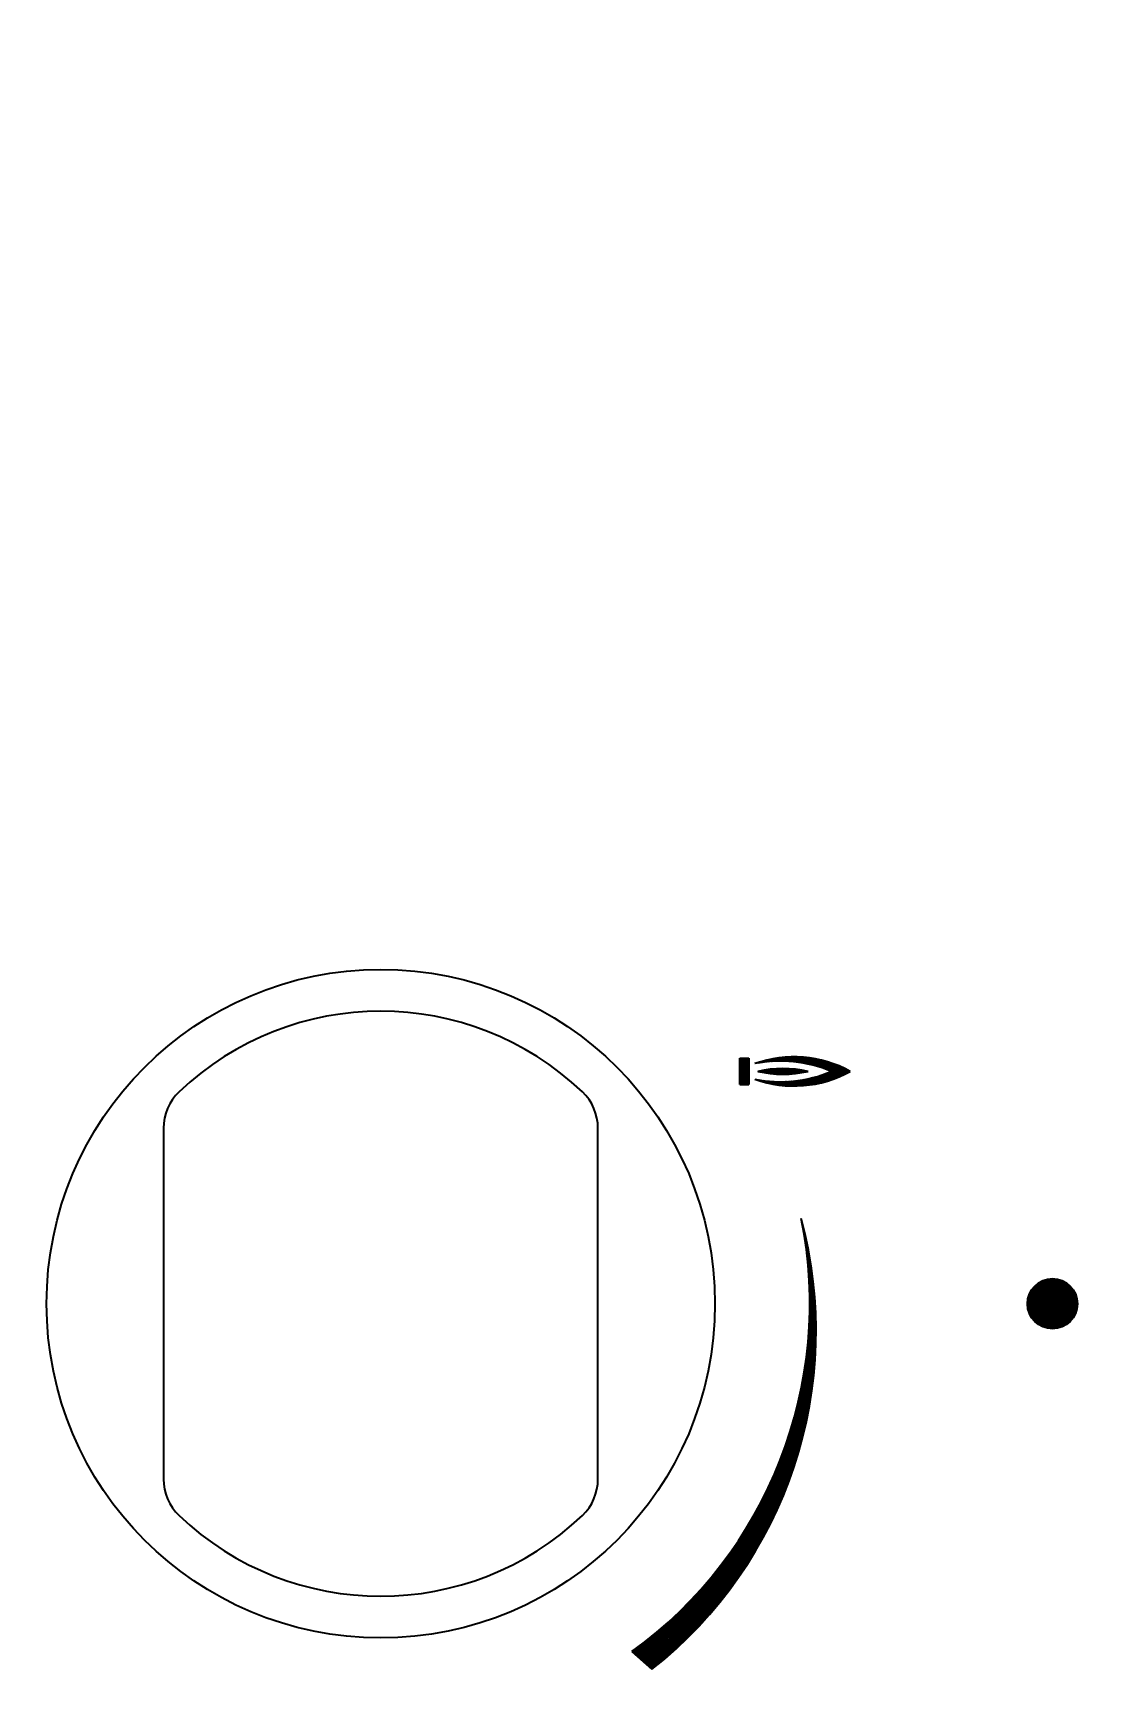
# Model space of a CAD drawing. Header units: millimetres. Extents: x 45003 to 46969, y 6653 to 6979.
# Drawn here: x 45029.2025 to 45029.267, y 6868.4397 to 6868.5387 of the extents above; entities that cross this region are included whole.
import ezdxf

# ---------------------------------------------------------------- set-up
doc = ezdxf.new("R2010")
doc.units = ezdxf.units.MM
doc.layers.add('ARQ-EQ-COZ', color=1, linetype='Continuous')
doc.layers.add('ARQ-PENA-02', color=2, linetype='Continuous')
doc.styles.add('Romans_Anot', font='romans.shx')
doc.dimstyles.new('Escala 1-50', dxfattribs={"dimscale": 0.5, "dimtxt": 0.2, "dimasz": 0.15, "dimexe": 0.1, "dimexo": 0.2, "dimgap": 0.15, "dimtad": 1, "dimzin": 4, "dimdsep": 46, "dimtxsty": 'Romans_Anot', "dimblk": 'OBLIQUE', "dimcen": 0.25, "dimclrd": 256, "dimclre": 256, "dimclrt": 2, "dimadec": 0, "dimazin": 0, "dimtfac": 1, "dimtix": 1, "dimtmove": 2, "dimatfit": 3, "dimfxl": 0, "dimlwd": -1, "dimlwe": -1, "dimarcsym": 0})

# ---------------------------------------------------------------- blocks, each defined once
blk = doc.blocks.new('_Oblique')
at = {"color": 0, "linetype": 'ByBlock', "lineweight": -2}
blk.add_line((-0.5, -0.5), (0.5, 0.5), dxfattribs=at)
blk = doc.blocks.new('*D199')
at = {"layer": 'ARQ-PENA-02', "transparency": 16777216}
for p, q in [((45029.47648282001, 6869.632734449303), (45028.87784779495, 6869.632734449303)), ((45028.92784779496, 6869.632734449303), (45028.92784779496, 6867.369310204269)), ((45029.47648282001, 6867.369310204269), (45028.87784779495, 6867.369310204269))]:
    blk.add_line(p, q, dxfattribs=at)
at = {"layer": 'Defpoints', "color": 0, "transparency": 16777216}
for p in [(45029.57648282001, 6869.632734449303), (45028.92784779496, 6867.369310204269), (45029.57648282001, 6867.369310204269)]:
    blk.add_point(p, dxfattribs=at)
at = {"layer": 'ARQ-PENA-02', "transparency": 16777216, "xscale": 0.075, "yscale": 0.075, "zscale": 0.075}
for p, rotation in [((45028.92784779496, 6869.632734449303), 90), ((45028.92784779496, 6867.369310204269), 270)]:
    blk.add_blockref('_Oblique', p, dxfattribs=dict(at, rotation=rotation))
at = {"layer": 'ARQ-PENA-02', "color": 2, "transparency": 16777216, "insert": (45028.79332398543, 6868.501022326794), "char_height": 0.1, "attachment_point": 5, "rotation": 90, "style": 'Romans_Anot'}
blk.add_mtext('2,55', dxfattribs=at)

msp = doc.modelspace()

# ---------------------------------------------------------------- linework, layer by layer
at = {"layer": 'ARQ-EQ-COZ'}
for p, q in [((45029.24484430767, 6868.475751852401), (45029.24484430767, 6868.477326852403)), ((45029.24484430767, 6868.477326852403), (45029.24536930767, 6868.477326852403)), ((45029.24486930767, 6868.477326852403), (45029.24486930767, 6868.475751852401)), ((45029.24489430767, 6868.477326852403), (45029.24489430767, 6868.475751852401)), ((45029.24491930768, 6868.477326852403), (45029.24491930768, 6868.475751852401)), ((45029.24494430768, 6868.477326852403), (45029.24494430768, 6868.475751852401)), ((45029.24496930768, 6868.477326852403), (45029.24496930768, 6868.475751852401)), ((45029.24499430768, 6868.477326852403), (45029.24499430768, 6868.475751852401)), ((45029.24501930767, 6868.477326852403), (45029.24501930767, 6868.475751852401)), ((45029.24504430767, 6868.477326852403), (45029.24504430767, 6868.475751852401)), ((45029.24506930768, 6868.477326852403), (45029.24506930768, 6868.475751852401)), ((45029.24509430768, 6868.477326852403), (45029.24509430768, 6868.475751852401)), ((45029.24511930768, 6868.477326852403), (45029.24511930768, 6868.475751852401)), ((45029.24514430767, 6868.477326852403), (45029.24514430767, 6868.475751852401)), ((45029.24516930767, 6868.477326852403), (45029.24516930767, 6868.475751852401)), ((45029.24519430767, 6868.477326852403), (45029.24519430767, 6868.475751852401)), ((45029.24521930768, 6868.477326852403), (45029.24521930768, 6868.475751852401)), ((45029.24524430768, 6868.477326852403), (45029.24524430768, 6868.475751852401)), ((45029.24526930768, 6868.477326852403), (45029.24526930768, 6868.475751852401)), ((45029.24529430768, 6868.477326852403), (45029.24529430768, 6868.475751852401)), ((45029.24531930767, 6868.477326852403), (45029.24531930767, 6868.475751852401)), ((45029.24534430767, 6868.477326852403), (45029.24534430767, 6868.475751852401)), ((45029.24536930767, 6868.477326852403), (45029.24536930767, 6868.475751852401)), ((45029.24583212166, 6868.477021682217), (45029.24585473734, 6868.477044297902)), ((45029.2458842063, 6868.477031340447), (45029.24591867955, 6868.477065813694)), ((45029.24593398814, 6868.47703869588), (45029.24598160016, 6868.477086307898)), ((45029.24597506703, 6868.476539352402), (45029.24599321677, 6868.47655750214)), ((45029.24603842818, 6868.477104245047), (45029.24598280043, 6868.477048617296)), ((45029.24600656864, 6868.476539352402), (45029.24603330952, 6868.476566093285)), ((45029.24602940124, 6868.477056327242), (45029.24609448473, 6868.47712141072)), ((45029.24603807025, 6868.476539352402), (45029.24607307991, 6868.476574362062)), ((45029.24606957185, 6868.476539352402), (45029.24611253676, 6868.476582317303)), ((45029.24614980604, 6868.477137841163), (45029.24607565665, 6868.477063691777)), ((45029.24610107346, 6868.476539352402), (45029.24615168847, 6868.476589967405)), ((45029.24620442551, 6868.477153569754), (45029.24612157518, 6868.477070719436)), ((45029.24613257507, 6868.476539352402), (45029.24619054303, 6868.476597320364)), ((45029.24616407668, 6868.476539352402), (45029.24622910809, 6868.476604383813)), ((45029.24616716499, 6868.477077418366), (45029.24625837387, 6868.477168627253)), ((45029.24619557829, 6868.476539352402), (45029.24626739091, 6868.476611165027)), ((45029.24631167961, 6868.477183042119), (45029.24621243387, 6868.477083796376)), ((45029.24622707989, 6868.476539352402), (45029.24630539845, 6868.476617670955)), ((45029.24625738928, 6868.477089860909), (45029.24636436912, 6868.477196840754)), ((45029.24625858149, 6868.476539352402), (45029.24634313733, 6868.476623908234)), ((45029.2462900831, 6868.476539352402), (45029.24638061393, 6868.476629883228)), ((45029.24641646691, 6868.477210047665), (45029.24630203836, 6868.477095619116)), ((45029.24632158471, 6868.476539352402), (45029.24641783432, 6868.476635602015)), ((45029.24646799581, 6868.47722268569), (45029.24634638796, 6868.477101077845)), ((45029.24635308632, 6868.476539352402), (45029.24645480434, 6868.476641070421)), ((45029.24638458792, 6868.476539352402), (45029.24649152956, 6868.476646294027)), ((45029.24639044464, 6868.477106243651), (45029.24651897712, 6868.477234776142)), ((45029.24641608953, 6868.476539352402), (45029.24652801534, 6868.476651278211)), ((45029.24643421471, 6868.477111122843), (45029.24656943078, 6868.477246338919)), ((45029.24644759114, 6868.476539352402), (45029.24656426684, 6868.476656028101)), ((45029.2464777042, 6868.477115721466), (45029.24661937543, 6868.477257392692)), ((45029.24647909275, 6868.476539352402), (45029.246600289, 6868.476660548661)), ((45029.24651059436, 6868.476539352402), (45029.24663608657, 6868.476664844619)), ((45029.24652091895, 6868.477120045342), (45029.24666882856, 6868.477267954952)), ((45029.24654209596, 6868.476539352402), (45029.24667166414, 6868.476668920574)), ((45029.24656386454, 6868.477124100059), (45029.24671780663, 6868.477278042144)), ((45029.24657359757, 6868.476539352402), (45029.24670702608, 6868.476672780906)), ((45029.24660509918, 6868.476539352402), (45029.24674217664, 6868.476676429865)), ((45029.24660654635, 6868.477127891), (45029.24676632509, 6868.477287669734)), ((45029.24663660079, 6868.476539352402), (45029.24677711992, 6868.476679871531)), ((45029.24664896957, 6868.477131423339), (45029.24681439855, 6868.477296852313)), ((45029.24666810239, 6868.476539352402), (45029.24681185983, 6868.476683109849)), ((45029.24669113917, 6868.477134702068), (45029.24686204075, 6868.477305603646)), ((45029.24669960399, 6868.476539352402), (45029.24684640019, 6868.476686148601)), ((45029.2467311056, 6868.476539352402), (45029.24688074466, 6868.476688991464)), ((45029.24673305998, 6868.477137732002), (45029.24690926469, 6868.477313936727)), ((45029.24676260721, 6868.476539352402), (45029.24691489679, 6868.476691641979)), ((45029.24677473661, 6868.47714051777), (45029.24695608272, 6868.477321863868)), ((45029.24679410882, 6868.476539352402), (45029.24694885997, 6868.476694103559)), ((45029.24681617357, 6868.477143063846), (45029.24700250645, 6868.477329396733)), ((45029.24682561043, 6868.476539352402), (45029.24698263753, 6868.476696379507)), ((45029.24685711203, 6868.476539352402), (45029.24701623266, 6868.476698473033)), ((45029.24685737515, 6868.477145374559), (45029.24704854697, 6868.477336546372)), ((45029.24688861364, 6868.476539352402), (45029.24704964846, 6868.476700387221)), ((45029.24689834553, 6868.477147454071), (45029.24709421476, 6868.477343323294)), ((45029.24692011525, 6868.476539352402), (45029.2470828879, 6868.476702125055)), ((45029.24693908875, 6868.477149306414), (45029.24713951981, 6868.477349737473)), ((45029.24695161686, 6868.476539352402), (45029.2471159539, 6868.476703689444)), ((45029.2469796087, 6868.477150935486), (45029.24718447162, 6868.477355798411)), ((45029.24698311846, 6868.476539352402), (45029.24714884924, 6868.47670508319)), ((45029.24701462006, 6868.476539352402), (45029.24718157668, 6868.476706309007)), ((45029.24701990914, 6868.477152345057), (45029.24722907923, 6868.477361515145)), ((45029.24704612167, 6868.476539352402), (45029.24721413881, 6868.476707369536)), ((45029.24705999373, 6868.477153538773), (45029.24727335125, 6868.477366896298)), ((45029.24707762328, 6868.476539352402), (45029.24724653822, 6868.476708267338)), ((45029.24731867418, 6868.477373328361), (45029.24709986599, 6868.477154520161)), ((45029.24710912489, 6868.476539352402), (45029.24727877737, 6868.47670900488)), ((45029.24736190893, 6868.477377672224), (45029.24713952934, 6868.477155292642)), ((45029.2471406265, 6868.476539352402), (45029.24731085868, 6868.476709584585)), ((45029.2471721281, 6868.476539352402), (45029.24734278448, 6868.476710008773)), ((45029.24740484776, 6868.477381720181), (45029.2471789871, 6868.477155859519)), ((45029.24720362971, 6868.476539352402), (45029.24737455703, 6868.47671027973)), ((45029.24744749718, 6868.47738547873), (45029.24721824246, 6868.477156224016)), ((45029.24723513132, 6868.476539352402), (45029.24740617855, 6868.476710399637)), ((45029.2474898634, 6868.477388954084), (45029.24725729854, 6868.477156389224)), ((45029.24726663293, 6868.476539352402), (45029.24743765118, 6868.476710370657)), ((45029.24753195242, 6868.477392152224), (45029.24729615837, 6868.47715635817)), ((45029.24729813453, 6868.476539352402), (45029.24746897699, 6868.476710194863)), ((45029.24732963614, 6868.476539352402), (45029.24750015802, 6868.476709874277)), ((45029.24757376995, 6868.477395078883), (45029.24733482485, 6868.477156133787)), ((45029.24736113775, 6868.476539352402), (45029.24753119621, 6868.476709410871)), ((45029.24761532152, 6868.477397739584), (45029.24737330084, 6868.477155718904)), ((45029.24739263935, 6868.476539352402), (45029.24756209351, 6868.476708806559)), ((45029.24765661244, 6868.477400139624), (45029.2474115891, 6868.477155116295)), ((45029.24742414096, 6868.476539352402), (45029.24759285177, 6868.476708063211)), ((45029.24769764781, 6868.477402284118), (45029.2474496923, 6868.477154328614)), ((45029.24745564257, 6868.476539352402), (45029.24762347279, 6868.476707182631)), ((45029.24748714417, 6868.476539352402), (45029.24765395837, 6868.476706166602)), ((45029.24773843253, 6868.47740417797), (45029.24748761304, 6868.477153358489)), ((45029.24751864578, 6868.476539352402), (45029.2476843102, 6868.476705016826)), ((45029.24777897135, 6868.477405825916), (45029.24752535387, 6868.477152208429)), ((45029.24755014739, 6868.476539352402), (45029.24771452999, 6868.476703734998)), ((45029.24781926883, 6868.477407232526), (45029.24756291721, 6868.477150880909)), ((45029.247581649, 6868.476539352402), (45029.24774461934, 6868.476702322742)), ((45029.24785932936, 6868.477408402187), (45029.24760030549, 6868.477149378315)), ((45029.2476131506, 6868.476539352402), (45029.24777457985, 6868.476700781651)), ((45029.24789915721, 6868.477409339156), (45029.24763752101, 6868.47714770296)), ((45029.24764465221, 6868.476539352402), (45029.2478044131, 6868.476699113288)), ((45029.24793875645, 6868.477410047529), (45029.24767456605, 6868.477145857122)), ((45029.24767615382, 6868.476539352402), (45029.24783412057, 6868.476697319161)), ((45029.24770765542, 6868.476539352402), (45029.24786370376, 6868.476695400745)), ((45029.24797813106, 6868.477410531264), (45029.2477114428, 6868.477143842999)), ((45029.24773915703, 6868.476539352402), (45029.24789316412, 6868.476693359483)), ((45029.24801728486, 6868.477410794188), (45029.2477481534, 6868.477141662729)), ((45029.24777065864, 6868.476539352402), (45029.24792250303, 6868.476691196784)), ((45029.24805622154, 6868.477410839997), (45029.24778469995, 6868.477139318416)), ((45029.24780216024, 6868.476539352402), (45029.24795172187, 6868.476688914026)), ((45029.24809494468, 6868.477410672272), (45029.24782108449, 6868.477136812074)), ((45029.24783366185, 6868.476539352402), (45029.247980822, 6868.476686512545)), ((45029.24813345775, 6868.47741029446), (45029.24785730898, 6868.47713414569)), ((45029.24786516346, 6868.476539352402), (45029.24800980471, 6868.476683993652)), ((45029.24817176409, 6868.477409709932), (45029.24789337536, 6868.4771313212)), ((45029.24789666507, 6868.476539352402), (45029.24803867129, 6868.476681358628)), ((45029.24792816667, 6868.476539352402), (45029.24806742299, 6868.476678608716)), ((45029.24820986694, 6868.477408921909), (45029.24792928552, 6868.477128340487)), ((45029.24795966828, 6868.476539352402), (45029.24809606102, 6868.476675745139)), ((45029.24824776946, 6868.47740793355), (45029.24796504129, 6868.477125205379)), ((45029.24799116989, 6868.476539352402), (45029.24812458658, 6868.47667276909)), ((45029.24828547467, 6868.477406747889), (45029.24800064445, 6868.477121917672)), ((45029.2480226715, 6868.476539352402), (45029.24815300084, 6868.476669681749)), ((45029.24832298554, 6868.47740536788), (45029.24803609676, 6868.477118479105)), ((45029.24805417311, 6868.476539352402), (45029.24818130494, 6868.476666484235)), ((45029.24836030492, 6868.477403796397), (45029.24807139992, 6868.477114891389)), ((45029.24808567471, 6868.476539352402), (45029.24820949999, 6868.476663177676)), ((45029.2483974356, 6868.477402036205), (45029.24810655558, 6868.477111156189)), ((45029.24811717631, 6868.476539352402), (45029.24823758707, 6868.476659763163)), ((45029.24843438028, 6868.477400090002), (45029.24814156539, 6868.477107275113)), ((45029.24814867792, 6868.476539352402), (45029.24826556728, 6868.47665624176)), ((45029.24847114155, 6868.47739796041), (45029.24817643091, 6868.477103249755)), ((45029.24818017953, 6868.476539352402), (45029.24829344163, 6868.476652614506)), ((45029.24850772198, 6868.477395649966), (45029.24821115368, 6868.477099081664)), ((45029.24821168114, 6868.476539352402), (45029.24832121117, 6868.476648882434)), ((45029.24824318274, 6868.476539352402), (45029.24834887688, 6868.476645046535)), ((45029.24854412403, 6868.477393161137), (45029.24824573524, 6868.477094772347)), ((45029.24827468435, 6868.476539352402), (45029.24837643973, 6868.476641107783)), ((45029.24858035009, 6868.477390496325), (45029.24828017704, 6868.477090323281)), ((45029.24830618596, 6868.476539352402), (45029.24840390071, 6868.476637067152)), ((45029.2486164025, 6868.477387657865), (45029.24831448054, 6868.477085735899)), ((45029.24833768757, 6868.476539352402), (45029.24843126073, 6868.476632925568)), ((45029.24865228353, 6868.477384648019), (45029.24834864714, 6868.477081011627)), ((45029.24836918918, 6868.476539352402), (45029.24845852072, 6868.476628683954)), ((45029.24868799538, 6868.477381469001), (45029.24838267821, 6868.477076151833)), ((45029.24840069078, 6868.476539352402), (45029.24848568159, 6868.476624343205)), ((45029.2487235402, 6868.477378122941), (45029.24841657512, 6868.477071157863)), ((45029.24843219238, 6868.476539352402), (45029.24851274419, 6868.476619904201)), ((45029.24875892007, 6868.477374611942), (45029.24845033916, 6868.477066031034)), ((45029.24846369399, 6868.476539352402), (45029.24853970941, 6868.476615367817)), ((45029.24879413703, 6868.477370938027), (45029.24848397164, 6868.477060772641)), ((45029.2484951956, 6868.476539352402), (45029.24856657809, 6868.476610734894)), ((45029.24882919306, 6868.477367103183), (45029.2485174738, 6868.477055383929)), ((45029.24852669721, 6868.476539352402), (45029.24859335106, 6868.476606006257)), ((45029.24886409008, 6868.477363109329), (45029.24855084689, 6868.477049866141)), ((45029.24855819881, 6868.476539352402), (45029.24862002913, 6868.476601182719)), ((45029.24889882997, 6868.477358958352), (45029.24858409211, 6868.477044220485)), ((45029.24858970042, 6868.476539352402), (45029.2486466131, 6868.476596265081)), ((45029.24893341456, 6868.477354652069), (45029.24861721062, 6868.477038448133)), ((45029.24862120203, 6868.476539352402), (45029.24867310375, 6868.476591254122)), ((45029.24896784564, 6868.477350192278), (45029.2486502036, 6868.477032550242)), ((45029.24865270364, 6868.476539352402), (45029.24869950184, 6868.476586150605)), ((45029.24900212494, 6868.477345580704), (45029.24868307218, 6868.477026527939)), ((45029.24868420525, 6868.476539352402), (45029.24872580812, 6868.47658095528)), ((45029.24871570685, 6868.476539352402), (45029.24875202334, 6868.476575668889)), ((45029.24903625416, 6868.477340819048), (45029.24871581745, 6868.477020382338)), ((45029.24874720846, 6868.476539352402), (45029.24877814821, 6868.476570292153)), ((45029.24907023495, 6868.477335908955), (45029.2487484405, 6868.477014114515)), ((45029.24877871007, 6868.476539352402), (45029.24880418344, 6868.476564825784)), ((45029.24910406891, 6868.477330852048), (45029.24878094239, 6868.477007725533)), ((45029.24881021168, 6868.476539352402), (45029.24883012973, 6868.476559270467)), ((45029.24913775763, 6868.477325649898), (45029.24881332417, 6868.47700121644)), ((45029.24884171328, 6868.476539352402), (45029.24885598777, 6868.476553626892)), ((45029.24917130264, 6868.477320304041), (45029.24884558684, 6868.476994588239)), ((45029.24920470544, 6868.477314815968), (45029.24887773141, 6868.476987841935)), ((45029.24923796749, 6868.477309187142), (45029.24890975886, 6868.476980978509)), ((45029.24927109022, 6868.477303419003), (45029.24894167013, 6868.476973998909)), ((45029.24930407503, 6868.477297512934), (45029.24897346617, 6868.476966904079)), ((45029.24933692328, 6868.477291470309), (45029.24900514791, 6868.476959694936)), ((45029.24936963629, 6868.477285292446), (45029.24903671623, 6868.476952372391)), ((45029.24940221537, 6868.477278980655), (45029.24906817202, 6868.476944937315)), ((45029.24943466179, 6868.477272536208), (45029.24909951616, 6868.476937390576)), ((45029.2494669768, 6868.477265960336), (45029.24913074949, 6868.47692973303)), ((45029.2494991616, 6868.477259254275), (45029.24916187285, 6868.476921965509)), ((45029.2495312174, 6868.477252419189), (45029.24919288704, 6868.476914088834)), ((45029.24956314534, 6868.477245456258), (45029.24922379288, 6868.476906103798)), ((45029.24959494657, 6868.477238366616), (45029.24925459114, 6868.476898011194)), ((45029.24962662219, 6868.477231151362), (45029.24928528262, 6868.476889811794)), ((45029.24965817329, 6868.477223811594), (45029.24931586804, 6868.476881506346)), ((45029.24968960095, 6868.477216348375), (45029.24934634818, 6868.476873095608)), ((45029.24972090619, 6868.477208762745), (45029.24937672374, 6868.476864580293)), ((45029.24975209004, 6868.477201055724), (45029.24940699545, 6868.476855961136)), ((45029.2497831535, 6868.477193228307), (45029.24943716401, 6868.47684723882)), ((45029.24981409754, 6868.477185281469), (45029.2494672301, 6868.476838414043)), ((45029.24984492311, 6868.477177216172), (45029.24949719442, 6868.476829487484)), ((45029.24987563116, 6868.477169033354), (45029.24952705761, 6868.476820459803)), ((45029.24990622261, 6868.477160733923), (45029.24955682034, 6868.476811331656)), ((45029.24993669834, 6868.477152318784), (45029.24958648324, 6868.476802103683)), ((45029.24996705924, 6868.477143788815), (45029.24961604695, 6868.476792776516)), ((45029.24999730618, 6868.477135144883), (45029.24964551206, 6868.47678335076)), ((45029.25002743999, 6868.477126387816), (45029.24967487921, 6868.476773827041)), ((45029.2500574615, 6868.477117518461), (45029.24970414898, 6868.476764205941)), ((45029.25008737153, 6868.477108537615), (45029.24973332197, 6868.476754488041)), ((45029.25011717087, 6868.477099446073), (45029.24976239873, 6868.476744673931)), ((45029.25014686029, 6868.477090244628), (45029.24979137984, 6868.476734764171)), ((45029.25017644057, 6868.477080934029), (45029.24982026585, 6868.476724759307)), ((45029.25020591244, 6868.477071515025), (45029.24984905731, 6868.4767146599)), ((45029.25023527665, 6868.477061988359), (45029.24987775475, 6868.476704466465)), ((45029.2502645339, 6868.477052354744), (45029.2499063587, 6868.476694179549)), ((45029.25029368491, 6868.477042614878), (45029.24993486968, 6868.476683799653)), ((45029.25032273037, 6868.477032769467), (45029.2499632882, 6868.476673327287)), ((45029.25035167095, 6868.477022819173), (45029.24999161474, 6868.476662762961)), ((45029.25038050733, 6868.477012764673), (45029.2500198498, 6868.476652107153)), ((45029.25040924014, 6868.477002606621), (45029.25004799388, 6868.476641360353)), ((45029.25043787004, 6868.476992345643), (45029.25007604744, 6868.47663052304)), ((45029.25046639764, 6868.47698198238), (45029.25010401093, 6868.476619595657)), ((45029.25049482357, 6868.476971517436), (45029.25013188483, 6868.476608578686)), ((45029.25052314844, 6868.476960951421), (45029.25015966958, 6868.47659747257)), ((45029.25055137281, 6868.476950284926), (45029.25018736563, 6868.476586277738)), ((45029.25057949729, 6868.476939518531), (45029.2502149734, 6868.476574994641)), ((45029.25060752244, 6868.476928652805), (45029.25024073772, 6868.476561868086)), ((45029.25063544881, 6868.476917688308), (45029.25026899882, 6868.476551238312)), ((45029.25066327697, 6868.476906625593), (45029.25029717959, 6868.476540528211)), ((45029.25033489466, 6868.476539352402), (45029.25069100744, 6868.476895465191)), ((45029.25037378553, 6868.476539352402), (45029.25071864076, 6868.476884207633)), ((45029.2504126764, 6868.476539352402), (45029.25074617744, 6868.476872853435)), ((45029.25045156727, 6868.476539352402), (45029.25077361798, 6868.476861403108)), ((45029.25049045814, 6868.476539352402), (45029.25080096289, 6868.476849857153)), ((45029.25052934902, 6868.476539352402), (45029.25082821267, 6868.47683821605)), ((45029.25056823989, 6868.476539352402), (45029.25085536778, 6868.476826480294)), ((45029.25060713077, 6868.476539352402), (45029.25088242871, 6868.476814650344)), ((45029.25064602164, 6868.476539352402), (45029.2509093959, 6868.476802726665)), ((45029.25068491251, 6868.476539352402), (45029.25093626982, 6868.476790709708)), ((45029.25072380339, 6868.476539352402), (45029.25096305092, 6868.476778599931)), ((45029.25076269425, 6868.476539352402), (45029.25098973962, 6868.476766397757)), ((45029.25080158513, 6868.476539352402), (45029.25101633635, 6868.476754103623)), ((45029.250840476, 6868.476539352402), (45029.25104284156, 6868.476741717949)), ((45029.25087936687, 6868.476539352402), (45029.25106925562, 6868.476729241144)), ((45029.25091825775, 6868.476539352402), (45029.25109557896, 6868.476716673616)), ((45029.25095714862, 6868.476539352402), (45029.25112181198, 6868.476704015763)), ((45029.2509960395, 6868.476539352402), (45029.25114795507, 6868.476691267972)), ((45029.25103493037, 6868.476539352402), (45029.25117400859, 6868.476678430622)), ((45029.25107382124, 6868.476539352402), (45029.25119997294, 6868.476665504098)), ((45029.25111271211, 6868.476539352402), (45029.25122584848, 6868.47665248877)), ((45029.25115160298, 6868.476539352402), (45029.25125163557, 6868.476639384981)), ((45029.25119049386, 6868.476539352402), (45029.25127733457, 6868.476626193103)), ((45029.25122938473, 6868.476539352402), (45029.25130294581, 6868.476612913483)), ((45029.25126827561, 6868.476539352402), (45029.25132846965, 6868.47659954645)), ((45029.25130716648, 6868.476539352402), (45029.25135390642, 6868.476586092346)), ((45029.25134605735, 6868.476539352402), (45029.25137925645, 6868.476572551498)), ((45029.25138494822, 6868.476539352402), (45029.25140452005, 6868.476558924226)), ((45029.24484430767, 6868.475751852401), (45029.24536930767, 6868.475751852401)), ((45029.24583212166, 6868.476057022587), (45029.24585473734, 6868.476034406903)), ((45029.2458842063, 6868.476047364357), (45029.24591867955, 6868.47601289111)), ((45029.24593398814, 6868.476040008924), (45029.24598160016, 6868.475992396906)), ((45029.24594356542, 6868.476539352402), (45029.24595279236, 6868.476548579335)), ((45029.24594356542, 6868.476539352402), (45029.24595279236, 6868.476530125469)), ((45029.24597506703, 6868.476539352402), (45029.24599321677, 6868.476521202664)), ((45029.24603842818, 6868.475974459757), (45029.24598280043, 6868.476030087509)), ((45029.24600656864, 6868.476539352402), (45029.24603330952, 6868.476512611519)), ((45029.24602940124, 6868.476022377562), (45029.24609448473, 6868.475957294085)), ((45029.24603807025, 6868.476539352402), (45029.24607307991, 6868.476504342742)), ((45029.24606957185, 6868.476539352402), (45029.24611253676, 6868.476496387501)), ((45029.24614980604, 6868.475940863634), (45029.24607565665, 6868.476015013027)), ((45029.24610107346, 6868.476539352402), (45029.24615168847, 6868.476488737399)), ((45029.24620442551, 6868.475925135051), (45029.24612157518, 6868.476007985369)), ((45029.24613257507, 6868.476539352402), (45029.24619054303, 6868.47648138444)), ((45029.24616407668, 6868.476539352402), (45029.24622910809, 6868.476474320992)), ((45029.24616716499, 6868.476001286438), (45029.24625837387, 6868.475910077551)), ((45029.24619557829, 6868.476539352402), (45029.24626739091, 6868.476467539777)), ((45029.24631167961, 6868.475895662686), (45029.24621243387, 6868.475994908428)), ((45029.24622707989, 6868.476539352402), (45029.24630539845, 6868.476461033849)), ((45029.24625738928, 6868.475988843896), (45029.24636436912, 6868.47588186405)), ((45029.24625858149, 6868.476539352402), (45029.24634313733, 6868.476454796563)), ((45029.2462900831, 6868.476539352402), (45029.24638061393, 6868.476448821576)), ((45029.24641646691, 6868.475868657139), (45029.24630203836, 6868.475983085688)), ((45029.24632158471, 6868.476539352402), (45029.24641783432, 6868.47644310279)), ((45029.24646799581, 6868.475856019114), (45029.24634638796, 6868.475977626959)), ((45029.24635308632, 6868.476539352402), (45029.24645480434, 6868.476437634384)), ((45029.24638458792, 6868.476539352402), (45029.24649152956, 6868.47643241077)), ((45029.24639044464, 6868.475972461153), (45029.24651897712, 6868.475843928662)), ((45029.24641608953, 6868.476539352402), (45029.24652801534, 6868.476427426594)), ((45029.24643421471, 6868.475967581961), (45029.24656943078, 6868.475832365878)), ((45029.24644759114, 6868.476539352402), (45029.24656426684, 6868.476422676696)), ((45029.2464777042, 6868.475962983331), (45029.24661937543, 6868.475821312105)), ((45029.24647909275, 6868.476539352402), (45029.246600289, 6868.476418156143)), ((45029.24651059436, 6868.476539352402), (45029.24663608657, 6868.476413860178)), ((45029.24652091895, 6868.475958659455), (45029.24666882856, 6868.475810749845)), ((45029.24654209596, 6868.476539352402), (45029.24667166414, 6868.47640978423)), ((45029.24656386454, 6868.475954604738), (45029.24671780663, 6868.475800662661)), ((45029.24657359757, 6868.476539352402), (45029.24670702608, 6868.476405923898)), ((45029.24660509918, 6868.476539352402), (45029.24674217664, 6868.47640227494)), ((45029.24660654635, 6868.475950813804), (45029.24676632509, 6868.475791035063)), ((45029.24663660079, 6868.476539352402), (45029.24677711992, 6868.476398833266)), ((45029.24664896957, 6868.475947281465), (45029.24681439855, 6868.475781852484)), ((45029.24666810239, 6868.476539352402), (45029.24681185983, 6868.476395594956)), ((45029.24669113917, 6868.475944002736), (45029.24686204075, 6868.475773101159)), ((45029.24669960399, 6868.476539352402), (45029.24684640019, 6868.476392556203)), ((45029.2467311056, 6868.476539352402), (45029.24688074466, 6868.476389713341)), ((45029.24673305998, 6868.475940972802), (45029.24690926469, 6868.475764768077)), ((45029.24676260721, 6868.476539352402), (45029.24691489679, 6868.476387062826)), ((45029.24677473661, 6868.475938187034), (45029.24695608272, 6868.475756840936)), ((45029.24679410882, 6868.476539352402), (45029.24694885997, 6868.476384601246)), ((45029.24681617357, 6868.475935640959), (45029.24700250645, 6868.475749308071)), ((45029.24682561043, 6868.476539352402), (45029.24698263753, 6868.47638232529)), ((45029.24685711203, 6868.476539352402), (45029.24701623266, 6868.476380231771)), ((45029.24685737515, 6868.475933330245), (45029.24704854697, 6868.475742158432)), ((45029.24688861364, 6868.476539352402), (45029.24704964846, 6868.476378317583)), ((45029.24689834553, 6868.475931250733), (45029.24709421476, 6868.47573538151)), ((45029.24692011525, 6868.476539352402), (45029.2470828879, 6868.47637657975)), ((45029.24693908875, 6868.475929398391), (45029.24713951981, 6868.475728967332)), ((45029.24695161686, 6868.476539352402), (45029.2471159539, 6868.476375015361)), ((45029.2469796087, 6868.475927769318), (45029.24718447162, 6868.475722906393)), ((45029.24698311846, 6868.476539352402), (45029.24714884924, 6868.476373621615)), ((45029.24701462006, 6868.476539352402), (45029.24718157668, 6868.476372395798)), ((45029.24701990914, 6868.475926359747), (45029.24722907923, 6868.475717189659)), ((45029.24704612167, 6868.476539352402), (45029.24721413881, 6868.476371335269)), ((45029.24705999373, 6868.475925166032), (45029.24727335125, 6868.475711808499)), ((45029.24707762328, 6868.476539352402), (45029.24724653822, 6868.476370437466)), ((45029.24731867418, 6868.475705376443), (45029.24709986599, 6868.475924184643)), ((45029.24710912489, 6868.476539352402), (45029.24727877737, 6868.476369699917)), ((45029.24736190893, 6868.47570103258), (45029.24713952934, 6868.475923412162)), ((45029.2471406265, 6868.476539352402), (45029.24731085868, 6868.47636912022)), ((45029.2471721281, 6868.476539352402), (45029.24734278448, 6868.476368696024)), ((45029.24740484776, 6868.475696984616), (45029.2471789871, 6868.475922845285)), ((45029.24720362971, 6868.476539352402), (45029.24737455703, 6868.476368425075)), ((45029.24744749718, 6868.475693226074), (45029.24721824246, 6868.475922480789)), ((45029.24723513132, 6868.476539352402), (45029.24740617855, 6868.476368305167)), ((45029.2474898634, 6868.47568975072), (45029.24725729854, 6868.475922315581)), ((45029.24726663293, 6868.476539352402), (45029.24743765118, 6868.476368334147)), ((45029.24753195242, 6868.475686552581), (45029.24729615837, 6868.475922346627)), ((45029.24729813453, 6868.476539352402), (45029.24746897699, 6868.476368509941)), ((45029.24732963614, 6868.476539352402), (45029.24750015802, 6868.476368830527)), ((45029.24757376995, 6868.475683625921), (45029.24733482485, 6868.475922571018)), ((45029.24736113775, 6868.476539352402), (45029.24753119621, 6868.476369293933)), ((45029.24761532152, 6868.47568096522), (45029.24737330084, 6868.475922985893)), ((45029.24739263935, 6868.476539352402), (45029.24756209351, 6868.476369898245)), ((45029.24765661244, 6868.475678565173), (45029.2474115891, 6868.475923588509)), ((45029.24742414096, 6868.476539352402), (45029.24759285177, 6868.476370641593)), ((45029.24769764781, 6868.475676420686), (45029.2474496923, 6868.475924376183)), ((45029.24745564257, 6868.476539352402), (45029.24762347279, 6868.476371522173)), ((45029.24748714417, 6868.476539352402), (45029.24765395837, 6868.476372538203)), ((45029.24773843253, 6868.475674526834), (45029.24748761304, 6868.475925346315)), ((45029.24751864578, 6868.476539352402), (45029.2476843102, 6868.476373687979)), ((45029.24777897135, 6868.475672878888), (45029.24752535387, 6868.475926496368)), ((45029.24755014739, 6868.476539352402), (45029.24771452999, 6868.476374969806)), ((45029.24781926883, 6868.475671472278), (45029.24756291721, 6868.475927823895)), ((45029.247581649, 6868.476539352402), (45029.24774461934, 6868.476376382062)), ((45029.24785932936, 6868.475670302617), (45029.24760030549, 6868.47592932649)), ((45029.2476131506, 6868.476539352402), (45029.24777457985, 6868.476377923146)), ((45029.24789915721, 6868.475669365648), (45029.24763752101, 6868.475931001844)), ((45029.24764465221, 6868.476539352402), (45029.2478044131, 6868.476379591516)), ((45029.24793875645, 6868.475668657275), (45029.24767456605, 6868.475932847682)), ((45029.24767615382, 6868.476539352402), (45029.24783412057, 6868.476381385643)), ((45029.24770765542, 6868.476539352402), (45029.24786370376, 6868.476383304059)), ((45029.24797813106, 6868.475668173533), (45029.2477114428, 6868.475934861805)), ((45029.24773915703, 6868.476539352402), (45029.24789316412, 6868.476385345321)), ((45029.24801728486, 6868.475667910617), (45029.2477481534, 6868.475937042068)), ((45029.24777065864, 6868.476539352402), (45029.24792250303, 6868.476387508013)), ((45029.24805622154, 6868.475667864807), (45029.24778469995, 6868.475939386389)), ((45029.24780216024, 6868.476539352402), (45029.24795172187, 6868.476389790771)), ((45029.24809494468, 6868.475668032533), (45029.24782108449, 6868.475941892731)), ((45029.24783366185, 6868.476539352402), (45029.247980822, 6868.476392192252)), ((45029.24813345775, 6868.475668410344), (45029.24785730898, 6868.475944559114)), ((45029.24786516346, 6868.476539352402), (45029.24800980471, 6868.476394711152)), ((45029.24817176409, 6868.475668994873), (45029.24789337536, 6868.475947383605)), ((45029.24789666507, 6868.476539352402), (45029.24803867129, 6868.476397346177)), ((45029.24792816667, 6868.476539352402), (45029.24806742299, 6868.476400096089)), ((45029.24820986694, 6868.475669782895), (45029.24792928552, 6868.475950364317)), ((45029.24795966828, 6868.476539352402), (45029.24809606102, 6868.476402959665)), ((45029.24824776946, 6868.475670771254), (45029.24796504129, 6868.475953499425)), ((45029.24799116989, 6868.476539352402), (45029.24812458658, 6868.476405935707)), ((45029.24828547467, 6868.475671956915), (45029.24800064445, 6868.475956787132)), ((45029.2480226715, 6868.476539352402), (45029.24815300084, 6868.476409023056)), ((45029.24832298554, 6868.475673336917), (45029.24803609676, 6868.475960225692)), ((45029.24805417311, 6868.476539352402), (45029.24818130494, 6868.47641222057)), ((45029.24836030492, 6868.475674908407), (45029.24807139992, 6868.475963813408)), ((45029.24808567471, 6868.476539352402), (45029.24820949999, 6868.476415527129)), ((45029.2483974356, 6868.4756766686), (45029.24810655558, 6868.475967548616)), ((45029.24811717631, 6868.476539352402), (45029.24823758707, 6868.476418941641)), ((45029.24843438028, 6868.475678614802), (45029.24814156539, 6868.475971429692)), ((45029.24814867792, 6868.476539352402), (45029.24826556728, 6868.476422463044)), ((45029.24847114155, 6868.475680744395), (45029.24817643091, 6868.475975455042)), ((45029.24818017953, 6868.476539352402), (45029.24829344163, 6868.476426090298)), ((45029.24850772198, 6868.475683054839), (45029.24821115368, 6868.47597962314)), ((45029.24821168114, 6868.476539352402), (45029.24832121117, 6868.47642982237)), ((45029.24824318274, 6868.476539352402), (45029.24834887688, 6868.476433658269)), ((45029.24854412403, 6868.475685543667), (45029.24824573524, 6868.475983932457)), ((45029.24827468435, 6868.476539352402), (45029.24837643973, 6868.476437597014)), ((45029.24858035009, 6868.475688208472), (45029.24828017704, 6868.475988381523)), ((45029.24830618596, 6868.476539352402), (45029.24840390071, 6868.476441637652)), ((45029.2486164025, 6868.47569104694), (45029.24831448054, 6868.475992968898)), ((45029.24833768757, 6868.476539352402), (45029.24843126073, 6868.476445779236)), ((45029.24865228353, 6868.475694056785), (45029.24834864714, 6868.475997693177)), ((45029.24836918918, 6868.476539352402), (45029.24845852072, 6868.47645002085)), ((45029.24868799538, 6868.475697235804), (45029.24838267821, 6868.476002552971)), ((45029.24840069078, 6868.476539352402), (45029.24848568159, 6868.476454361599)), ((45029.2487235402, 6868.475700581864), (45029.24841657512, 6868.476007546941)), ((45029.24843219238, 6868.476539352402), (45029.24851274419, 6868.476458800596)), ((45029.24875892007, 6868.475704092863), (45029.24845033916, 6868.47601267377)), ((45029.24846369399, 6868.476539352402), (45029.24853970941, 6868.47646333698)), ((45029.24879413703, 6868.47570776677), (45029.24848397164, 6868.476017932163)), ((45029.2484951956, 6868.476539352402), (45029.24856657809, 6868.47646796991)), ((45029.24882919306, 6868.475711601622), (45029.2485174738, 6868.476023320875)), ((45029.24852669721, 6868.476539352402), (45029.24859335106, 6868.476472698548)), ((45029.24886409008, 6868.475715595468), (45029.24855084689, 6868.476028838656)), ((45029.24855819881, 6868.476539352402), (45029.24862002913, 6868.476477522086)), ((45029.24889882997, 6868.475719746452), (45029.24858409211, 6868.476034484319)), ((45029.24858970042, 6868.476539352402), (45029.2486466131, 6868.476482439723)), ((45029.24893341456, 6868.475724052735), (45029.24861721062, 6868.476040256671)), ((45029.24862120203, 6868.476539352402), (45029.24867310375, 6868.476487450683)), ((45029.24896784564, 6868.475728512526), (45029.2486502036, 6868.476046154562)), ((45029.24865270364, 6868.476539352402), (45029.24869950184, 6868.476492554199)), ((45029.24900212494, 6868.475733124101), (45029.24868307218, 6868.476052176865)), ((45029.24868420525, 6868.476539352402), (45029.24872580812, 6868.476497749524)), ((45029.24871570685, 6868.476539352402), (45029.24875202334, 6868.476503035915)), ((45029.24903625416, 6868.475737885757), (45029.24871581745, 6868.476058322466)), ((45029.24874720846, 6868.476539352402), (45029.24877814821, 6868.476508412651)), ((45029.24907023495, 6868.475742795849), (45029.2487484405, 6868.476064590289)), ((45029.24877871007, 6868.476539352402), (45029.24880418344, 6868.47651387902)), ((45029.24910406891, 6868.475747852756), (45029.24878094239, 6868.476070979271)), ((45029.24881021168, 6868.476539352402), (45029.24883012973, 6868.476519434337)), ((45029.24913775763, 6868.475753054906), (45029.24881332417, 6868.476077488364)), ((45029.24884171328, 6868.476539352402), (45029.24885598777, 6868.476525077912)), ((45029.24917130264, 6868.475758400763), (45029.24884558684, 6868.476084116565)), ((45029.24887321488, 6868.476539352402), (45029.24888175821, 6868.476547895722)), ((45029.24887321488, 6868.476539352402), (45029.24888175821, 6868.476530809082)), ((45029.24920470544, 6868.475763888836), (45029.24887773141, 6868.47609086287)), ((45029.24890471649, 6868.476539352402), (45029.24890744171, 6868.476542077619)), ((45029.24890471649, 6868.476539352402), (45029.24890744171, 6868.476536627185)), ((45029.24923796749, 6868.475769517662), (45029.24890975886, 6868.476097726295)), ((45029.24927109022, 6868.475775285801), (45029.24894167013, 6868.476104705896)), ((45029.24930407503, 6868.475781191871), (45029.24897346617, 6868.476111800725)), ((45029.24933692328, 6868.475787234495), (45029.24900514791, 6868.476119009868)), ((45029.24936963629, 6868.475793412358), (45029.24903671623, 6868.476126332414)), ((45029.24940221537, 6868.47579972415), (45029.24906817202, 6868.476133767489)), ((45029.24943466179, 6868.475806168596), (45029.24909951616, 6868.476141314229)), ((45029.2494669768, 6868.475812744461), (45029.24913074949, 6868.476148971774)), ((45029.2494991616, 6868.475819450529), (45029.24916187285, 6868.476156739288)), ((45029.2495312174, 6868.475826285615), (45029.24919288704, 6868.47616461597)), ((45029.24956314534, 6868.475833248546), (45029.24922379288, 6868.476172601007)), ((45029.24959494657, 6868.475840338188), (45029.24925459114, 6868.47618069361)), ((45029.24962662219, 6868.475847553443), (45029.24928528262, 6868.476188893011)), ((45029.24965817329, 6868.47585489321), (45029.24931586804, 6868.476197198458)), ((45029.24968960095, 6868.475862356429), (45029.24934634818, 6868.476205609196)), ((45029.24972090619, 6868.475869942059), (45029.24937672374, 6868.476214124511)), ((45029.24975209004, 6868.475877649081), (45029.24940699545, 6868.476222743669)), ((45029.2497831535, 6868.475885476498), (45029.24943716401, 6868.476231465985)), ((45029.24981409754, 6868.475893423335), (45029.2494672301, 6868.476240290761)), ((45029.24984492311, 6868.475901488625), (45029.24949719442, 6868.47624921732)), ((45029.24987563116, 6868.475909671451), (45029.24952705761, 6868.476258245001)), ((45029.24990622261, 6868.475917970881), (45029.24955682034, 6868.476267373148)), ((45029.24993669834, 6868.475926386013), (45029.24958648324, 6868.476276601122)), ((45029.24996705924, 6868.475934915982), (45029.24961604695, 6868.476285928288)), ((45029.24999730618, 6868.475943559922), (45029.24964551206, 6868.476295354044)), ((45029.25002743999, 6868.475952316988), (45029.24967487921, 6868.476304877763)), ((45029.2500574615, 6868.475961186344), (45029.24970414898, 6868.476314498864)), ((45029.25008737153, 6868.475970167189), (45029.24973332197, 6868.476324216756)), ((45029.25011717087, 6868.475979258724), (45029.24976239873, 6868.476334030866)), ((45029.25014686029, 6868.475988460176), (45029.24979137984, 6868.476343940633)), ((45029.25017644057, 6868.475997770775), (45029.24982026585, 6868.476353945497)), ((45029.25020591244, 6868.476007189779), (45029.24984905731, 6868.476364044905)), ((45029.25023527665, 6868.476016716445), (45029.24987775475, 6868.476374238339)), ((45029.2502645339, 6868.47602635006), (45029.2499063587, 6868.476384525256)), ((45029.25029368491, 6868.476036089926), (45029.24993486968, 6868.476394905151)), ((45029.25032273037, 6868.476045935337), (45029.2499632882, 6868.476405377517)), ((45029.25035167095, 6868.476055885631), (45029.24999161474, 6868.476415941844)), ((45029.25038050733, 6868.476065940124), (45029.2500198498, 6868.476426597651)), ((45029.25040924014, 6868.476076098184), (45029.25004799388, 6868.476437344444)), ((45029.25043787004, 6868.476086359161), (45029.25007604744, 6868.476448181765)), ((45029.25046639764, 6868.476096722424), (45029.25010401093, 6868.47645910914)), ((45029.25049482357, 6868.476107187368), (45029.25013188483, 6868.476470126118)), ((45029.25052314844, 6868.476117753383), (45029.25015966958, 6868.476481232235)), ((45029.25055137281, 6868.476128419878), (45029.25018736563, 6868.476492427067)), ((45029.25057949729, 6868.476139186273), (45029.2502149734, 6868.476503710163)), ((45029.25060752244, 6868.476150051999), (45029.25024073772, 6868.476516836718)), ((45029.25063544881, 6868.476161016496), (45029.25026899882, 6868.476527466492)), ((45029.25066327697, 6868.476172079211), (45029.25029717959, 6868.476538176586)), ((45029.25033489466, 6868.476539352402), (45029.25069100744, 6868.476183239613)), ((45029.25037378553, 6868.476539352402), (45029.25071864076, 6868.476194497171)), ((45029.2504126764, 6868.476539352402), (45029.25074617744, 6868.476205851369)), ((45029.25045156727, 6868.476539352402), (45029.25077361798, 6868.476217301696)), ((45029.25049045814, 6868.476539352402), (45029.25080096289, 6868.476228847651)), ((45029.25052934902, 6868.476539352402), (45029.25082821267, 6868.476240488754)), ((45029.25056823989, 6868.476539352402), (45029.25085536778, 6868.47625222451)), ((45029.25060713077, 6868.476539352402), (45029.25088242871, 6868.47626405446)), ((45029.25064602164, 6868.476539352402), (45029.2509093959, 6868.47627597814)), ((45029.25068491251, 6868.476539352402), (45029.25093626982, 6868.476287995089)), ((45029.25072380339, 6868.476539352402), (45029.25096305092, 6868.476300104873)), ((45029.25076269425, 6868.476539352402), (45029.25098973962, 6868.47631230704)), ((45029.25080158513, 6868.476539352402), (45029.25101633635, 6868.476324601174)), ((45029.250840476, 6868.476539352402), (45029.25104284156, 6868.476336986855)), ((45029.25087936687, 6868.476539352402), (45029.25106925562, 6868.47634946366)), ((45029.25091825775, 6868.476539352402), (45029.25109557896, 6868.476362031189)), ((45029.25095714862, 6868.476539352402), (45029.25112181198, 6868.476374689041)), ((45029.2509960395, 6868.476539352402), (45029.25114795507, 6868.476387436832)), ((45029.25103493037, 6868.476539352402), (45029.25117400859, 6868.476400274175)), ((45029.25107382124, 6868.476539352402), (45029.25119997294, 6868.476413200699)), ((45029.25111271211, 6868.476539352402), (45029.25122584848, 6868.476426216034)), ((45029.25115160298, 6868.476539352402), (45029.25125163557, 6868.476439319823)), ((45029.25119049386, 6868.476539352402), (45029.25127733457, 6868.476452511694)), ((45029.25122938473, 6868.476539352402), (45029.25130294581, 6868.476465791321)), ((45029.25126827561, 6868.476539352402), (45029.25132846965, 6868.476479158354)), ((45029.25130716648, 6868.476539352402), (45029.25135390642, 6868.476492612458)), ((45029.25134605735, 6868.476539352402), (45029.25137925645, 6868.476506153306)), ((45029.25138494822, 6868.476539352402), (45029.25140452005, 6868.476519780578)), ((45029.25142383909, 6868.476539352402), (45029.25142969755, 6868.47654521085)), ((45029.25142383909, 6868.476539352402), (45029.25142969755, 6868.476533493954)), ((45029.21034509628, 6868.473138996701), (45029.21034509628, 6868.4521389967)), ((45029.23634509629, 6868.4521389967), (45029.23634509629, 6868.473138996701)), ((45029.23837659159, 6868.441822689852), (45029.23957325101, 6868.440763418107)), ((45029.23845644786, 6868.441818776871), (45029.23957506881, 6868.440828584057)), ((45029.23853618837, 6868.441814966357), (45029.23957683485, 6868.440893795817)), ((45029.23861581398, 6868.441811257554), (45029.23957854888, 6868.440959053619)), ((45029.23869532553, 6868.44180764972), (45029.23958021063, 6868.441024357689)), ((45029.23877472385, 6868.441804142097), (45029.23958181986, 6868.441089708259)), ((45029.23885400979, 6868.441800733973), (45029.23958337629, 6868.441155105563)), ((45029.23893318414, 6868.44179742462), (45029.23958487965, 6868.44122054984)), ((45029.23901224772, 6868.441794213325), (45029.23958632968, 6868.441286041324)), ((45029.23909120132, 6868.441791099375), (45029.23958772612, 6868.441351580262)), ((45029.23917004572, 6868.441788082087), (45029.23958906867, 6868.441417166879)), ((45029.23924878171, 6868.441785160768), (45029.23959035709, 6868.441482801437)), ((45029.23932741005, 6868.441782334735), (45029.23959159107, 6868.441548484169)), ((45029.2394059315, 6868.441779603319), (45029.23959277034, 6868.44161421533)), ((45029.23948434682, 6868.441776965864), (45029.23959389463, 6868.441679995168)), ((45029.23956265674, 6868.441774421694), (45029.23959496363, 6868.441745823929))]:
    msp.add_line(p, q, dxfattribs=at)
for centre, radius in [((45029.22334509628, 6868.462638996704), 0.02), ((45029.26354445891, 6868.462638459273), 0.0015), ((45029.26354445891, 6868.462638459273), 0.00145), ((45029.26354445891, 6868.462638459273), 0.0014), ((45029.26354445891, 6868.462638459273), 0.00135), ((45029.26354445891, 6868.462638459273), 0.0013), ((45029.26354445891, 6868.462638459273), 0.00125), ((45029.26354445891, 6868.462638459273), 0.0012), ((45029.26354445891, 6868.462638459273), 0.00115), ((45029.26354445891, 6868.462638459273), 0.0011), ((45029.26354445891, 6868.462638459273), 0.00105), ((45029.26354445891, 6868.462638459273), 0.001), ((45029.26354445891, 6868.462638459273), 0.00095), ((45029.26354445891, 6868.462638459273), 0.0009000000000000002), ((45029.26354445891, 6868.462638459273), 0.0008500000000000001), ((45029.26354445891, 6868.462638459273), 0.0008), ((45029.26354445891, 6868.462638459273), 0.00075), ((45029.26354445891, 6868.462638459273), 0.0007), ((45029.26354445891, 6868.462638459273), 0.0006500000000000001), ((45029.26354445891, 6868.462638459273), 0.0006000000000000001), ((45029.26354445891, 6868.462638459273), 0.00055), ((45029.26354445891, 6868.462638459273), 0.0005), ((45029.26354445891, 6868.462638459273), 0.0004500000000000001), ((45029.26354445891, 6868.462638459273), 0.0004), ((45029.26354445891, 6868.462638459273), 0.00035), ((45029.26354445891, 6868.462638459273), 0.0003), ((45029.26354445891, 6868.462638459273), 0.00025), ((45029.26354445891, 6868.462638459273), 0.0002), ((45029.26354445891, 6868.462638459273), 0.00015), ((45029.26354445891, 6868.462638459273), 0.0001), ((45029.26354445891, 6868.462638459273), 5e-05)]:
    msp.add_circle(centre, radius, dxfattribs=at)
for centre, radius, start, end in [((45029.22334509628, 6868.462638996704), 0.0175, 46.39738595620145, 133.6026375821875), ((45029.24808166086, 6868.470531937407), 0.006882588722000001, 60.79063933942457, 109.9036884363612), ((45029.24727053869, 6868.469409894572), 0.007746505967999999, 66.9765669271619, 101.4062861903606), ((45029.24741575085, 6868.470016734917), 0.0066936715676, 77.01920272871752, 102.9807972712825), ((45029.24727053869, 6868.483668810232), 0.007746505967999999, 258.5937138096393, 293.0234330728381), ((45029.24808166086, 6868.482546767397), 0.006882588722000001, 250.0963115636388, 299.2093606605754), ((45029.24741575085, 6868.483061969887), 0.0066936715676, 257.0192027287175, 282.9807972712825), ((45029.21334509629, 6868.473138996701), 0.003, 133.6017609019001, 180), ((45029.23334509628, 6868.473138996701), 0.003, 0, 46.39837650554514), ((45029.22334453229, 6868.462638459273), 0.02567604064800001, 305.8348454539107, 11.43918507407305), ((45029.22358615872, 6868.461026347456), 0.0258103356348, 308.2728143535368, 15.05556758042946), ((45029.22334453229, 6868.462638459273), 0.02572604064800001, 305.9739295036745, 7.915088357412125), ((45029.22358615872, 6868.461026347456), 0.0257603356348, 308.3657660495217, 11.54299510214991), ((45029.22334453229, 6868.462638459273), 0.025776040648, 306.1123995194165, 4.402384826644531), ((45029.22358615872, 6868.461026347456), 0.02571033563480001, 308.4590522358061, 8.028147287215093), ((45029.22334453229, 6868.462638459273), 0.02582604064800001, 306.250260448136, 0.8877778962566479), ((45029.22358615872, 6868.461026347456), 0.0256603356348, 308.552674933273, 4.49770303052707), ((45029.22334453229, 6868.462638459273), 0.025876040648, 306.3875170949793, 357.3577483246966), ((45029.22358615872, 6868.461026347456), 0.0256103356348, 308.6466362723583, 0.937960977884958), ((45029.22334453229, 6868.462638459273), 0.02592604064800001, 306.5241743085518, 353.7980725360753), ((45029.22358615872, 6868.461026347456), 0.0255603356348, 308.7409383466437, 357.3343468769592), ((45029.22334453229, 6868.462638459273), 0.02597604064800001, 306.6602368061398, 350.1932661394928), ((45029.22358615872, 6868.461026347456), 0.0255103356348, 308.8355833023013, 353.6708358093855), ((45029.22334453229, 6868.462638459273), 0.026026040648, 306.7957093010452, 346.525887517973), ((45029.22358615872, 6868.461026347456), 0.0254603356348, 308.9305732198335, 349.9292202302909), ((45029.22334453229, 6868.462638459273), 0.02607604064800001, 306.9305963900882, 342.7756042313334), ((45029.22358615872, 6868.461026347456), 0.0254103356348, 309.0259103453733, 346.0881213474329), ((45029.22334453229, 6868.462638459273), 0.026126040648, 307.0649026738787, 338.9178639145738), ((45029.22358615872, 6868.461026347456), 0.0253603356348, 309.1215968033508, 342.1215743182941), ((45029.21334509629, 6868.4521389967), 0.003, 180, 226.3983762678789), ((45029.23334509628, 6868.4521389967), 0.003, 313.6017607093585, 0), ((45029.22334453229, 6868.462638459273), 0.026176040648, 307.1986326815032, 334.921891953805), ((45029.22358615872, 6868.461026347456), 0.0253103356348, 309.2176347970754, 337.9968918476166), ((45029.22334509628, 6868.462638996704), 0.0175, 226.397181026218, 313.602818973782), ((45029.22334453229, 6868.462638459273), 0.02622604064800001, 307.3317908472004, 330.7474956891165), ((45029.22358615872, 6868.461026347456), 0.0252603356348, 309.3140265899643, 333.6712496203185), ((45029.22334453229, 6868.462638459273), 0.026276040648, 307.4643815961716, 326.3396182253172), ((45029.22358615872, 6868.461026347456), 0.0252103356348, 309.4107744151133, 329.0858650345526), ((45029.22334453229, 6868.462638459273), 0.02632604064800001, 307.5964093270925, 321.6182843407377), ((45029.22358615872, 6868.461026347456), 0.0251603356348, 309.5078805150368, 324.1552504503217), ((45029.22334453229, 6868.462638459273), 0.026376040648, 307.7278783303138, 316.4579766063129), ((45029.22358615872, 6868.461026347456), 0.0251103356348, 309.6053471681357, 318.7451757804088), ((45029.22334453229, 6868.462638459273), 0.026426040648, 307.858792856371, 310.6384777426522), ((45029.22358615872, 6868.461026347456), 0.0250603356348, 309.7031767056458, 312.6201650244173)]:
    msp.add_arc(centre, radius, start, end, dxfattribs=at)

# ---------------------------------------------------------------- dimensions: what is measured, and where the dimension line sits
at = {"layer": 'ARQ-PENA-02'}
dim = msp.add_linear_dim(base=(45028.92784779496, 6867.369310204269), p1=(45029.57648282001, 6869.632734449303), p2=(45029.57648282001, 6867.369310204269), angle=90, text='2,55', dimstyle='Escala 1-50', dxfattribs=at)
dim.commit()
dim.dimension.update_dxf_attribs({"geometry": '*D199', "text_midpoint": (45028.79332398543, 6868.501022326794)})

doc.saveas('drawing.dxf')
